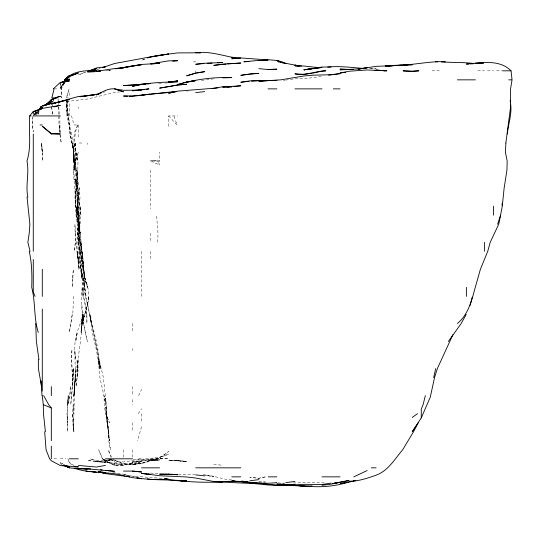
<?xml version="1.0" encoding="UTF-8"?>
<svg xmlns="http://www.w3.org/2000/svg" width="539" height="539" viewBox="0 0 539 539"><rect width="100%" height="100%" fill="white"/><g stroke="black" fill="none" stroke-linecap="round" stroke-linejoin="round"><path stroke-width="0.4" stroke-dasharray="2.69 2.02" d="M66.654 99.533L68.318 115.932L73.075 143.003L73.769 152.025L73.284 170.075L74.699 179.096L78.391 190.408L80.015 197.139L79.334 206.167L78.741 197.139L81.005 215.189L79.233 233.232C77.151 218.295 74.126 203.264 76.127 188.118L74.928 197.139L75.972 206.167L78.189 215.189L77.475 206.167L77.542 215.189L77.306 197.139L76.343 188.118L77.36 206.167L80.203 233.232L78.283 224.211L77.252 206.167L77.555 197.139C77.117 212.184 78.168 227.296 79.502 242.26L76.006 215.189L74.8 188.118L73.122 170.075L78.391 152.025L75.716 161.053L75.938 170.075L75.217 143.003L74.315 143.003M67.375 422.717L67.301 431.739L67.51 404.674L68.635 395.646L67.712 404.674L68.13 395.646L67.045 413.696L67.375 422.717L67.045 413.696M73.526 296.396L72.785 314.439M59.809 115.932L60.092 132.338M78.391 228.112L78.04 224.211L79.085 206.167L79.193 224.211C77.535 209.119 79.934 193.925 75.595 179.096L77.421 188.118L74.847 179.096L76.834 188.118L75.251 179.096L76.235 188.118L78.391 198.77L77.764 188.118L75.905 179.096L77.171 188.118L73.843 161.053L74.571 170.075L74.369 161.053L74.355 170.075L74.557 161.053L73.405 152.025L74.011 161.053L73.782 152.025L72.731 143.003L73.782 152.025L73.978 161.053L73.654 152.025L72.374 143.003L73.984 152.025C70.346 137.223 68.568 122.057 67.173 106.911L69.363 124.96L69.578 133.982L74.166 152.025L77.178 179.096L75.534 170.075L73.648 152.025L70.252 133.982L69.194 124.96L66.89 115.932L66.876 99.533L66.87 106.911L66.492 99.533M79.118 260.303L83.107 278.346C78.02 263.706 79.732 248.391 78.391 233.232M74.854 386.625L75.332 368.582L75.447 377.603L73.978 395.646L75.11 377.603C75.184 389.677 72.118 401.582 73.358 413.696L73.277 404.674L72.63 413.696L73.432 422.717L72.785 413.696L72.691 422.717L74.072 431.739L73.021 422.717L73.445 431.739L74.658 386.625L73.91 395.646C75.076 368.339 82.467 341.834 82.15 314.439L81.328 332.489L82.696 314.439L81.625 323.467L83.565 314.439L76.996 332.489L75.77 341.51L77.367 332.489L75.049 341.51L74.672 350.532L75.777 359.553L74.793 350.532L75.447 377.603L73.641 395.646M73.499 161.053L73.782 152.025M157.745 242.26L158.028 233.232L156.546 215.189M32.94 115.932L32.535 124.96L33.277 131.732L32.192 124.96L32.805 117.576M81.005 242.26L84.731 278.346L82.029 251.282L80.567 242.26C79.092 251.457 82.932 260.162 82.851 269.325C83.585 278.4 81.214 287.334 82.346 296.396L82.292 287.375C79.961 305.492 83.275 323.865 87.406 341.51L83.404 323.467L82.588 314.439L82.999 323.467L82.878 314.439L82.278 323.467L83.855 314.439L80.87 332.489L82.164 323.467L87.385 305.418L88.692 296.396L87.406 305.094C89.737 296.16 88.632 286.748 84.906 278.346L87.406 287.058L84.758 278.346L83.275 269.325L84.906 278.346L87.406 287.375L84.973 278.346L82.642 260.303L80.311 233.232L76.464 215.189L76.161 206.167L76.565 215.189L78.371 224.211L79.206 233.232L79.583 224.211L79.691 251.282L81.49 278.346L80.345 260.303L78.492 251.282L78.526 242.26L77.771 233.232L79.226 215.189C77.252 233.333 75.426 251.336 79.422 269.325L77.4 251.282L78.809 269.325L78.391 259.151M81.941 278.346L81.059 269.325L83.552 278.346L85.977 296.396L84.562 287.375L87.722 305.418C84.044 290.703 80.264 275.604 81.295 260.303L81.059 269.325L83.363 278.346L84.38 287.375L83.862 278.346L84.212 287.375C85.236 272.175 81.14 257.413 78.391 242.631L79.078 224.211L79.624 233.232L78.391 224.211C77.333 236.19 75.345 248.466 78.391 260.303L77.32 251.282L78.674 260.303M52.728 102.403L53.253 100.146M68.008 100.894L66.095 106.911L67.402 115.932L66.802 106.911L68.231 100.894M141.548 426.773L137.586 440.761M66.533 97.889L69.093 88.868L66.405 97.889M77.953 124.96C72.448 136.273 75.386 149.242 77.576 161.053C75.352 149.202 70.42 135.949 77.953 124.96L74.059 124.96L71.519 115.932L69.363 115.932L69.363 102.033M63.615 82.851L61.257 88.868L61.385 97.889L61.426 88.868L64.66 82.622M51.313 103.603L52.243 101.46M138.698 395.646L141.548 389.326M38.518 111.074L36.201 115.238L38.64 111.074M60.341 85.216L60.341 88.032L63.663 82.575M138.294 413.696L141.548 408.771M52.216 102.329L53.556 100.429M37.245 112.072L34.86 115.292L38.02 111.425M60.341 88.032L65.057 82.77M33.829 115.333L37.184 111.721M33.836 115.373L37.218 111.991M36.881 111.89L33.277 115.205L38.424 111.014M34.563 113.311L35.85 112.402M34.658 113.399L38.128 111.357M85.155 72.152L78.391 74.988L85.903 71.956M110.38 459.497L105.455 460.023L101.898 458.81L105.455 460.629L102.686 458.81L98.718 449.789L102.43 458.81L105.455 461.525L114.484 464.975L105.455 460.852L114.484 465.494C129.495 465.588 143.623 459.43 158.574 458.81L150.57 459.531L159.598 458.81L168.613 458.81C156.519 457.503 144.297 459.612 132.52 462.3L141.548 461.034L132.52 461.559L159.598 459.801L150.57 460.353L159.598 460.535L150.57 460.077L141.548 463.742L132.52 464.247L123.498 463.695L114.484 460.286L123.498 463.931L132.52 465.016L141.548 461.445L132.52 464.753C145.2 462.873 158.722 460.34 168.613 451.52L159.598 457.645L168.613 454.229L159.598 457.335L141.548 459.268L123.498 461.97L114.484 460.589L113.385 459.7M99.439 68.79L97.182 69.652L100.193 68.655M103.198 92.465L105.455 91.643M111.519 459.437L105.455 461.121L111.472 459.578M111.196 459.504L105.455 460.71L113.662 459.208M321.183 76.1C309.662 79.395 297.548 77.582 285.913 80.102M108.305 70.468L105.455 70.892M109.08 70.353L110.623 70.117M213.727 78.802L204.705 80.109M120.217 91.839L114.484 92.506L87.406 99.048L66.081 101.568M283.453 80.365L285.091 80.19M161.235 83.538L157.132 83.848M165.338 83.114L167.797 82.865M186.662 91.078L188.306 90.936M201.424 80.358L203.883 80.176M150.57 459.531L161.983 458.81M369.579 68.648L376.148 68.177L369.579 68.554M293.297 482.978L312.984 482.412L326.108 482.957M258.848 481.92L265.41 481.785M178.456 474.515L195.691 474.408M195.691 61.796L193.71 61.796L195.192 63.306M432.11 70.818L439.312 70.818M477.79 70.818L484.42 70.818M487.519 70.818L493.441 70.818M496.554 70.818L501.728 70.818M55.093 88.868L56.703 88.868M66.903 97.889L68.278 97.889M66.095 106.911L66.802 106.911M168.613 126.308L168.613 115.932L177.641 115.932M79.28 143.003L82.804 143.003M159.598 161.053L150.57 161.053L159.598 164.961L157.961 161.053L150.57 160.494L159.598 161.053L159.598 152.025M53.974 458.81L58.165 458.81M60.341 458.81L65.623 458.81M138.617 458.81L141.548 458.81M203.068 474.637L213.727 476.84L204.705 474.94M282.631 483.126L285.091 483.16M133.342 459.268L150.57 460.077C139.379 465.608 126.301 464.995 114.484 461.97L111.775 459.336M258.848 482.001L265.41 482.392M112.84 472.615L123.498 474.192L128.76 475.721M150.57 473.033L158.776 473.896M130.883 475.991L162.057 478.342M233.421 480.161L235.058 480.343M213.727 464.18L222.755 465.373M231.777 479.973C222.789 479.501 214.475 475.742 205.527 475.061M135.35 476.853L128.423 475.499M278.535 482.829L281.816 483.375M282.631 483.51L284.275 483.779M127.602 475.31L123.498 474.367L125.755 474.98M61.844 464.335L60.341 463.708L61.844 464.396M74.153 465.608L69.363 462.489L67.901 458.81L69.363 462.536L72.597 465.696M168.613 115.932L177.088 124.96L173.929 115.932M111.627 457.308L108.278 449.789L110.744 457.308M79.913 251.282L82.144 260.303L83.107 269.325L82.144 260.303M77.731 215.189C73.385 200.353 76.841 185.099 76.949 170.075C79.55 185.039 75.44 200.225 78.364 215.189L78.714 224.211L78.391 219.178C80.655 232.774 81.632 246.485 81.207 260.303L80.136 251.282L80.56 242.26L83.275 260.303L83.754 269.325L81.854 251.282M59.923 134.77L61.224 143.003L60.227 134.642M51.441 106.911L52.889 115.117L51.677 106.911M108.575 431.739C105.684 420.737 107.618 409.269 105.455 398.213L109.222 440.761L108.75 431.739L105.455 407.053L110.448 449.789L108.716 440.761L108.568 431.739L106.473 413.696L105.287 395.646L103.4 377.603L99.021 359.553L89.717 314.439L96.434 341.719L98.085 350.532L100.052 368.582L97.505 350.532L87.844 305.418L91.165 323.467L90.727 314.439C90.282 326.634 93.732 338.33 96.434 350.08L99.56 368.582L98.213 359.553L99.951 377.603L105.455 402.781L104.047 395.646L104.202 404.674L105.455 413.036L109.464 422.717L105.913 413.696L109.444 440.761M78.391 242.26L79.833 251.282L78.391 240.987L78.094 233.232L78.391 242.254M81.84 305.418L83.269 314.439M58.677 106.911L59.708 115.117M75.561 161.053L75.224 152.025L74.153 143.003L78.014 161.053L77.252 188.118L77.569 179.096L76.949 170.075C76.471 179.271 81.187 187.949 78.391 197.139L79.092 188.118C78.108 206.167 79.294 224.271 80.149 242.26L78.566 233.232L78.391 224.211M52.135 103.629L52.371 106.089L52.229 103.629M58.481 104.451L58.293 101.992L58.401 104.451M83.471 278.346L84.077 287.375M59.681 132.338L59.236 124.96L60.139 132.338L59.007 124.96L58.798 115.932M58.562 106.911L58.778 115.117M75.217 143.003L75.224 152.025M195.691 70.818L195.691 73.648M150.57 170.075L150.57 208.694M150.57 233.232L150.57 242.26M150.57 251.282L150.57 260.303M141.548 251.282L141.548 296.396M141.548 413.696L141.548 422.717M132.52 323.467L132.52 332.489M132.52 348.531L132.52 350.532M132.52 386.625L132.52 395.646M132.52 399.514L132.52 404.674M132.52 422.717L132.52 431.739M132.52 449.789L132.52 457.166M132.52 461.903L132.52 465.016M123.498 449.789L123.498 457.166M114.484 461.62L114.484 461.97M114.484 463.399L114.484 465.494M87.406 143.003L87.406 144.452M78.391 106.911L78.391 108.42M78.391 124.96L78.391 137.021M69.363 92.775L69.363 97.357M72.415 278.346L72.401 287.375L73.344 269.325L72.415 278.346M86.88 314.439L86.84 323.467C87.884 311.198 82.568 299.59 83.04 287.375L83.491 296.396L85.721 305.418L86.88 314.439M77.218 368.582L77.158 377.603L76.188 386.625L78.337 359.553L77.218 368.582M71.889 350.532L71.727 359.553L72.509 377.603L71.35 359.553L71.889 350.532M75.521 233.232L75.345 242.26L74.449 251.282L75.325 242.26L74.914 224.211L75.521 233.232M72.772 377.603L72.583 386.625L73.23 368.582L72.772 377.603M73.196 368.582L72.994 377.603L70.764 404.674L73.378 377.603L73.196 368.582M77.555 368.582L77.158 377.603L78.31 368.582L76.922 359.553L77.555 368.582M70.818 386.625L70.083 395.646L68.197 404.674L70.818 386.625M72.26 314.439L69.363 332.489L72.26 314.439M87.311 305.418L82.177 323.467L87.311 305.418M39.125 111.425L37.757 115.184L39.158 111.425M63.784 82.622L60.341 88.868L63.777 82.622M144.553 59.169L141.548 60.314L144.553 59.209M132.52 462.812L123.498 464.995L114.484 465.063L123.498 464.995L132.52 462.812M265.417 476.853L258.848 478.282L249.82 477.386L258.848 478.282L265.417 476.853M114.484 459.861L105.455 461.296L96.434 461.31L87.406 460.299C99.317 462.967 111.782 461.6 123.498 465.386L114.484 463.176L96.434 461.445L105.455 462.334L96.434 461.371L90.134 458.81L96.434 460.569L105.455 460.892L114.484 459.861M110.38 70.09L108.737 70.313L110.38 70.104M141.548 463.439L132.52 464.247L141.548 463.479M177.641 460.319L168.613 460.407L186.662 461.371L168.613 460.097L186.662 461.532L177.641 460.319M64.505 464.948L60.341 462.475L64.478 464.948M105.455 461.525L103.09 458.81L105.455 461.552M100.881 368.582L99.021 359.553L100.881 368.582M42.291 151.803L41.254 143.003L42.291 152.025L42.581 161.053L41.719 143.003L42.291 151.803M80.911 215.189L80.156 206.167L80.911 215.189M58.232 101.17L58.037 98.711L58.185 101.17"/><path stroke-width="0.81" d="M505.926 143.003L505.373 152.025L507.186 161.053L506.943 170.075L504.133 188.118L502.287 206.167L500.556 215.189L497.618 224.211M502.065 205.413L502.22 203.169M53.934 106.911L60.341 105.368L42.291 108.366L34.779 111.425L42.291 108.454L33.277 111.492L29.692 115.932C28.56 130.964 31.666 146.291 26.963 161.053C29.443 173.012 25.394 185.14 27.819 197.139M505.845 143.003L510.608 106.911L510.561 88.868L512.05 79.846L511.053 70.818C501.607 61.17 487.734 61.958 475.398 63.312L483.598 63.056L475.398 63.198L466.376 64.067L468.836 63.959M507.32 133.982C508.284 124.125 511.915 114.43 510.696 104.451M500.63 215.189L498.716 224.211L490.241 242.26L487.741 251.282L480.384 269.325L475.277 287.375C471.726 300.364 468.378 314.493 457.422 323.467M433.673 377.603L435.687 368.582M425.338 395.646L423.102 404.674L421.262 409.121L421.262 417.907L412.234 431.739L418.277 422.717L413.521 431.739L402.667 449.789C394.689 459.053 388.282 470.736 376.148 475.176C367.362 478.228 358.496 481.246 349.077 481.482L351.536 481.037M470.096 305.418L472.245 297.151M39.947 109.168L40.836 106.911L39.994 109.168M64.202 81.349L64.788 79.846L69.363 75.561L64.869 79.846C72.482 70.899 85.485 70.353 96.434 70.542L90.747 70.818M452.875 334.746L437.351 368.582L434.528 377.603L430.284 397.108L421.262 417.907M65.307 79.846L69.363 76.828L65.32 79.846L64.168 81.928L65.307 79.846L69.363 76.14L78.391 73.008L70.117 76.302M466.195 314.439L461.209 323.467L448.327 341.51M39.286 109.686L40.836 106.911M39.852 108.993L41.065 106.911L41.658 106.911L40.102 108.844M64.074 81.888L65.32 79.846M38.68 110.138L41.065 106.911M38.303 110.522L41.658 106.911M39.475 109.734L42.291 106.911L38.687 110.225M46.549 104.061L51.313 99.506L56.608 97.889L51.313 99.856M63.622 82.191L69.363 80.991L60.341 82.386L53.341 88.868L54.095 88.868L51.845 97.889L53.779 97.889M40.358 109.444L42.291 107.874L39.718 109.686M48.732 103.131L51.313 101.238L51.313 99.506M412.234 417.429L417.516 413.696M64.518 81.712L69.363 79.024L67.678 79.846M65.771 81.12L67.813 79.846L61.089 82.763L69.363 79.846L61.089 82.629M54.991 97.889L60.341 96.279L54.991 97.889L51.313 100.025L55.658 97.889M42.985 106.062L51.313 101.238M367.12 470.554L353.827 476.853M45.296 105.246L51.313 102.814L43.046 105.974M102.45 67.631L114.484 63.541L159.598 55.207L177.641 52.916L200.609 52.782M147.565 58.023L150.57 56.878L168.613 53.994L150.57 57.006M99.439 93.833L96.434 94.925C102.147 92.028 108.063 88.127 114.767 88.868L123.498 91.832L114.484 88.868L123.498 90.303L141.548 90.107L138.267 90.296L139.904 90.074M103.198 67.618L105.455 66.849L96.434 67.921L89.905 70.818L96.434 68.776L88.706 70.818M45.296 105.334L51.313 103.481L42.291 105.651M101.696 92.742L96.434 94.278L84.124 96.259M195.691 73.237L186.662 75.831L195.691 73.008L204.705 71.653L196.506 73.095M185.908 82.319L177.641 84.556L186.662 81.982L195.691 80.594L186.662 82.117C201.485 78.728 216.57 77.05 231.777 77.603L222.755 77.879M348.329 482.135C334.14 486.704 319.075 487.647 304.326 485.882L285.913 484.804M355.848 480.431L349.077 482.149L340.055 483.631L348.255 482.088M312.984 73.088L322.005 71.128L325.758 70.818C315.416 71.161 305.424 75.891 294.934 73.877L303.962 74.416L312.169 73.21M173.538 81.719L177.641 80.83L168.613 82.083L177.641 81.268L168.613 82.022L177.641 81.793C162.549 82.177 147.235 82.689 132.52 86.314L141.548 84.293L145.651 83.956M60.341 101.878L51.313 103.697L69.363 99.499L51.313 103.98L78.391 96.488L94.79 94.783L80.028 96.75M105.455 465.406L96.434 467.03L78.391 465.46M353.18 480.741L354.824 480.444M169.435 86.489L177.641 85.027L186.662 84.232L177.641 85.007L159.598 88.133L168.613 86.631M331.027 483.099L322.005 484.527L303.962 484.332L294.934 484.817L285.913 484.804L276.898 483.645M262.129 60.611L267.87 59.714L276.898 60.462L280.59 61.796L276.898 60.577L282.032 61.796L285.913 63.501L280.3 62.308M151.392 63.851L159.598 62.598M211.403 88.632L222.755 86.786L231.777 86.833L222.755 87.022L240.798 85.795L233.421 86.523M115.299 68.783L141.548 64.431L159.598 63.4L150.57 63.885L168.613 60.853L177.641 60.712L172.716 61.15M98.785 71.397L100.355 71.168M186.662 82.117L194.869 80.911M327.746 67.099C339.732 65.771 351.852 67.618 363.838 68.399M142.37 89.784L144.85 89.44M146.5 89.211L148.98 88.868L132.52 90.619L134.164 90.532M140.726 95.268L132.52 96.407L129.239 96.265M248.998 74.227L240.798 75.332L249.82 73.978L258.848 73.344L249.82 74.119M262.129 60.685L267.87 59.917L240.798 57.942L231.777 58.751L240.798 58.057L231.777 57.249L235.88 58.003C222.56 55.719 209.361 50.882 195.691 52.788M80.85 96.697L82.487 96.481M262.951 60.59L267.87 59.95L258.848 60.624L267.87 60.476L258.848 60.368L243.85 61.796L249.072 61.52M285.913 482.614L294.934 481.442M249.82 480.781L258.848 479.643M322.005 485.295L331.027 484.157L349.077 480.465L332.671 483.517L340.055 482.351L338.411 482.472M127.602 96.198L123.498 96.023C141.299 96.097 159.025 92.742 176.819 91.509L168.613 93.22L177.641 91.138L217.83 87.945M345.795 72.239L340.055 73.014L349.077 71.236L367.12 69.962L386.901 70.818L379.429 70.42M328.568 75.15L340.055 73.627L331.027 74.739L312.984 75.164L303.962 75.986L280.779 79.846L268.692 80.567L276.898 80.358L258.848 80.756L267.87 80.709M311.347 68.877L303.962 69.74L322.005 67.449L303.962 69.854L322.005 67.058L331.027 66.977M150.57 94.089L173.538 92.142L168.613 92.513M195.691 92.6L204.705 91.61M222.755 64.437L226.036 64.08M227.68 63.898L240.798 63.036L222.755 64.107L213.727 65.374L221.111 64.606M248.998 81.335L240.798 82.231L249.82 80.884L258.848 80.648L251.464 81.14M116.121 68.729L123.498 67.948C111.344 68.103 99.58 71.849 87.406 71.842L94.79 71.761M132.52 90.862L134.164 90.687M335.13 482.816L336.774 482.641M100.355 71.04L96.434 71.417L99.715 71.222M227.68 87.069L229.318 86.914M203.883 63.528L195.691 64.262L204.705 63.252L222.755 62.524L217.83 62.8M147.288 83.821L150.57 83.552L123.498 85.58L139.089 84.764M312.984 68.682L315.443 68.493M386.807 66.054L393.376 65.563M396.65 65.475L401.568 65.091M394.191 65.502C409.357 65.502 424.206 62.153 439.312 61.641C450.786 62.787 462.341 62.106 473.761 63.447M403.212 64.963L412.234 64.781L403.212 64.916L412.234 64.424L385.169 65.906L393.376 65.67L387.629 66.041M374.504 70.333L377.785 70.326M276.898 482.58C261.786 484.534 246.842 481.502 231.777 481.024L233.421 481.01M207.165 63.339L212.09 63.103M470.48 63.885L473.761 63.743M393.376 65.684L376.148 66.331L358.105 69.181L367.12 67.766L358.105 68.958L340.055 69.787L349.077 69.551L340.055 69.12L353.18 69.538M290.838 484.622L294.934 484.467C275.766 487.081 256.692 481.772 237.517 481.596M312.054 485.909L303.962 486.205L295.756 485.39M267.87 69.504L276.898 69.194L267.87 69.497L258.848 68.655M179.278 480.539L186.662 481.206C170.048 479.09 153.089 480.808 136.623 477.763M197.476 52.775L200.69 52.775M435.633 61.796L437.836 61.796M441.596 61.796L445.403 61.796M502.469 70.818L511.053 70.818M457.355 79.846L475.398 79.846M508.742 79.846L511.491 79.846M268.031 88.868L276.898 88.868M294.934 88.868L322.005 88.868M333.318 88.868L340.055 88.868M29.692 115.932L31.208 115.932M33.277 115.932L60.341 115.932M40.081 124.96L42.291 124.96M51.313 133.982L60.341 133.982L51.313 133.51L42.291 126.22L51.313 133.982L51.313 133.51M69.363 458.81L78.391 458.81M105.455 458.81L132.52 458.81M141.548 467.832L159.598 467.832M195.691 467.832L240.798 467.832M371.364 467.832L376.148 467.832M123.498 471.086L132.52 471.086L141.548 471.996L132.52 471.086M231.777 476.853L240.798 476.853M268.267 476.853L276.898 476.853M322.005 476.853L340.055 476.853M235.058 481.165L231.777 481.145L235.058 481.307M247.361 481.819L222.755 481.442L235.058 481.536M256.382 483.719L213.727 481.698L231.777 481.462L228.496 481.239M242.435 481.596L247.361 481.711M177.641 480.694L186.662 480.936L177.641 480.694L168.613 479.737M90.687 468.937L78.391 468.647L69.363 467.852L65.859 465.77L69.363 467.832L65.603 466.114M125.142 476.052C108.528 470.904 90.444 474.179 74.133 468.121M89.05 471.356L93.153 471.591M298.222 66.034L294.934 65.839L303.962 66.027L318.724 67.665M296.578 485.39L303.962 485.848M240.798 481.576L247.361 481.987M84.124 468.674L87.406 468.896L78.391 468.647L87.406 468.829L114.484 471.295L105.455 470.372M256.382 483.571L249.82 483.112L267.87 484.952L276.898 485.41L285.913 484.898L276.898 484.905L303.962 486.07L296.578 485.423M91.509 471.356L93.153 471.497M74.288 466.484L78.391 466.848L60.341 465.581L51.313 460.737L49.615 458.81L46.064 449.789L44.67 431.739M98.893 471.935L105.455 472.548L99.715 471.881M141.548 473.471L150.57 474.34L148.11 474.064M241.62 481.057L243.257 481.219M76.834 468.135L78.391 468.283M164.516 478.868L168.613 479.292L150.57 479.366L147.288 478.854M195.691 474.899L204.705 475.856M244.901 481.623L247.361 481.879M146.467 473.875L141.548 473.323L159.598 475.742L186.662 476.981L195.691 478.032L213.727 481.509L222.755 481.9C207.993 482.546 193.124 482.425 178.456 480.485M164.516 478.942L168.613 479.434L165.338 478.888M291.653 484.783L294.934 485.201M179.278 480.498L186.662 481.455L180.922 480.525M100.53 469.718L102.174 469.934M301.503 66.048L294.934 65.152L299.037 66.001M89.865 471.342L96.434 472.231L89.865 471.329M62.8 465.44L64.444 465.736M66.081 466.033L69.363 466.633L66.081 465.885M277.895 61.796L299.448 65.967M75.285 468.142L78.391 468.755L75.561 468.142M98.071 471.841L105.455 473.35L98.893 471.827M137.445 477.891L141.548 478.76L132.52 477.662L126.678 476.213M85.768 470.897L87.406 471.261M127.319 476.294L129.609 476.853L105.455 473.613L98.691 471.847M63.346 465.541L69.363 467.461L65.603 465.898M42.291 395.646L43.295 404.674L51.313 407.949L51.313 440.761M51.313 407.949L48.678 404.674L43.666 395.646M35.048 296.396L33.277 292.145L33.277 259.468M30.049 251.282L27.86 242.26L29.214 233.232L29.894 224.211L27.044 197.139M38.262 332.489C33.674 317.781 35.581 302.244 31.734 287.375C32.118 275.314 31.909 263.093 29.227 251.282M38.949 359.553L36.376 341.51L35.682 323.467M510.17 100.348L510.48 102.808M45.411 431.739L43.47 413.696L43.295 404.674M41.207 382.522L41.052 380.884L42.002 395.646M41.355 384.166L41.584 386.625L38.39 368.582L38.343 359.553M493.441 206.167L493.441 215.189M484.42 242.287L484.42 251.282M466.376 287.375L466.376 296.396M60.341 82.386L60.341 84.94M51.313 386.625L51.313 395.646M51.313 446.164L51.313 458.81M42.291 269.325L42.291 296.396M42.291 309.137L42.291 391.058M33.277 111.492L33.277 114.059M33.277 133.982L33.277 215.189M33.277 215.762L33.277 251.282M132.52 65.913L123.498 67.698L141.548 64.734L132.52 65.913M149.754 94.177L141.548 95.154L149.754 94.19M418.79 70.818L412.234 71.289L403.212 70.872L412.234 71.289L418.79 70.818M267.87 80.574L258.848 81.146L267.87 80.594M168.613 474.057L159.598 474.145L177.641 474.691L168.613 474.057M385.169 70.75L376.148 70.07L385.169 70.784"/></g></svg>
